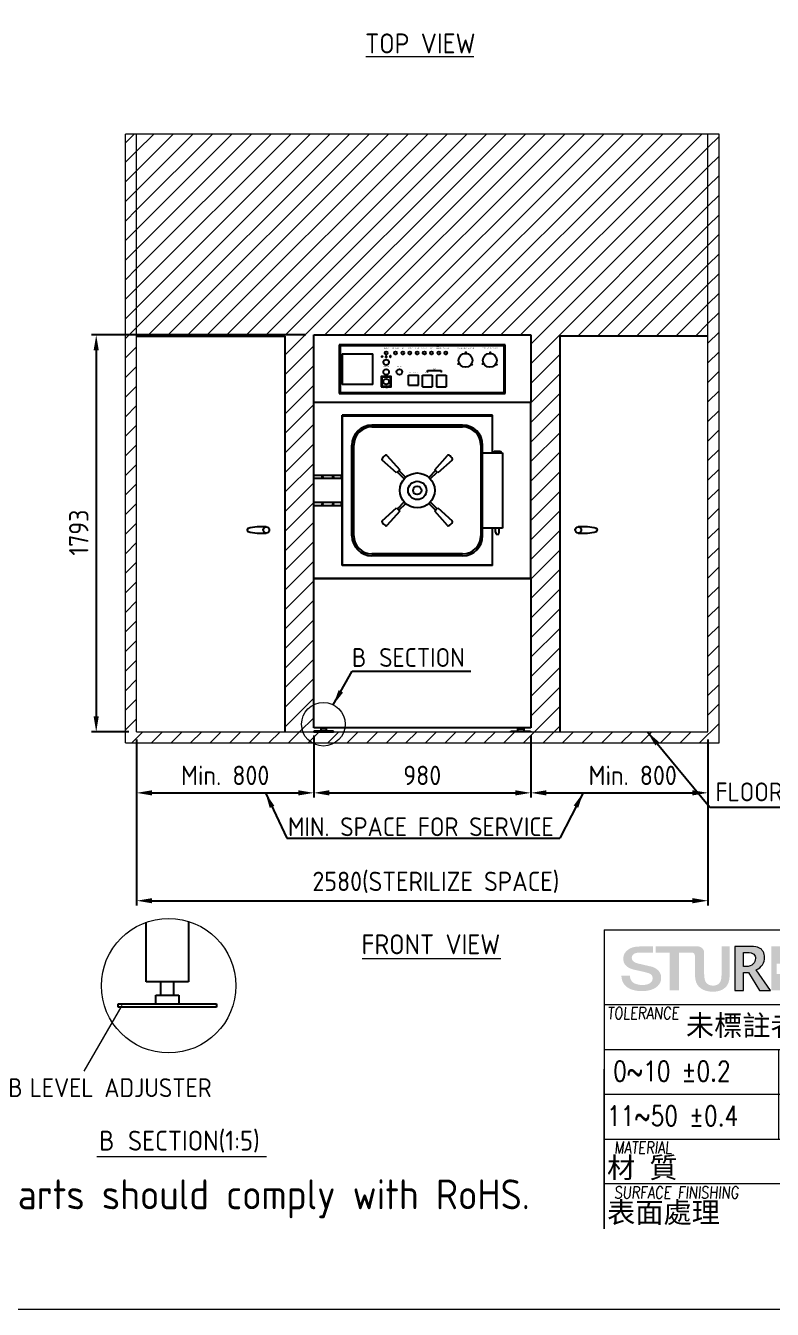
# Model space of a CAD drawing. Header units: millimetres. Extents: x -841000 to -196106, y -22906 to -2215.
# Drawn here: x -204886 to -201515, y -22906 to -17108 of the extents above; entities that cross this region are included whole.
import ezdxf
from ezdxf.enums import TextEntityAlignment as Align

# ---------------------------------------------------------------- set-up
doc = ezdxf.new("R2010")
doc.units = ezdxf.units.MM
doc.header["$MEASUREMENT"] = 0
doc.linetypes.add('HIDDEN', pattern=[9.525, 6.35, -3.175])
doc.layers.get('0').update_dxf_attribs({"lineweight": 25})
for name, color, linetype, lineweight in [('D', 3, 'Continuous', 13), ('DIM', 3, 'Continuous', 9), ('F', 7, 'Continuous', 15), ('H', 2, 'HIDDEN', 15), ('S', 4, 'Continuous', 15)]:
    doc.layers.add(name, color=color, linetype=linetype, lineweight=lineweight)
doc.styles.add('2', font='ARIAL.TTF')
doc.styles.get("Standard").update_dxf_attribs({"font": 'KAIU.TTF'})
doc.styles.add('STU25', font='isocp2.shx')
doc.styles.add('Text', font='romans.shx', dxfattribs={"width": 0.8, "oblique": 10})
doc.dimstyles.new('STU25', dxfattribs={"dimscale": 35, "dimtxt": 2.5, "dimasz": 2, "dimexe": 0.6, "dimexo": 1, "dimgap": 1, "dimtad": 1, "dimdsep": 46, "dimtxsty": 'STU25', "dimcen": 2, "dimazin": 2, "dimtfac": 1, "dimtmove": 0, "dimatfit": 3, "dimfxl": 0, "dimtolj": 1, "dimtzin": 0, "dimarcsym": 0})
doc.dimstyles.new('STU25$7', dxfattribs={"dimscale": 35, "dimtxt": 2.5, "dimasz": 2, "dimexe": 1.25, "dimexo": 0.625, "dimgap": 1, "dimtad": 0, "dimdec": 4, "dimdsep": 46, "dimtxsty": 'STU25', "dimcen": 2.5, "dimazin": 2, "dimtfac": 1, "dimtdec": 4, "dimtmove": 0, "dimatfit": 3, "dimfxl": 0, "dimtolj": 1, "dimtzin": 0, "dimarcsym": 0})
pattern_1 = [(45, (14395.04, 22.043), (-44.194174, 44.194174), [])]

# ---------------------------------------------------------------- blocks, each defined once
blk = doc.blocks.new('*D2')
at = {"layer": 'D', "color": 0, "lineweight": -2}
for p, q in [((-204385.7, -20332.8), (-204385.7, -20594.2)), ((-203585.7, -20314.8), (-203585.7, -20594.2)), ((-204315.7, -20573.2), (-203655.7, -20573.2))]:
    blk.add_line(p, q, dxfattribs=at)
at = {"layer": 'D', "color": 0}
for points in [[(-204315.7, -20561.5), (-204315.7, -20584.9), (-204385.7, -20573.2)], [(-203655.7, -20584.9), (-203655.7, -20561.5), (-203585.7, -20573.2)]]:
    blk.add_solid(points, dxfattribs=at)
at = {"layer": 'Defpoints', "color": 0}
for p in [(-203585.7, -20279.8), (-204385.7, -20297.8), (-203585.7, -20573.2)]:
    blk.add_point(p, dxfattribs=at)
at = {"layer": 'D', "color": 0, "insert": (-203985.7, -20494.4), "char_height": 87.5, "attachment_point": 5, "style": 'STU25'}
blk.add_mtext('\\A1;Min. 800', dxfattribs=at)
blk = doc.blocks.new('*D3')
at = {"layer": 'D', "color": 0, "lineweight": -2}
for p, q in [((-202605.7, -20314.8), (-202605.7, -20594.2)), ((-201805.7, -20332.8), (-201805.7, -20594.2)), ((-202535.7, -20573.2), (-201875.7, -20573.2))]:
    blk.add_line(p, q, dxfattribs=at)
at = {"layer": 'D', "color": 0}
for points in [[(-202535.7, -20561.5), (-202535.7, -20584.9), (-202605.7, -20573.2)], [(-201875.7, -20584.9), (-201875.7, -20561.5), (-201805.7, -20573.2)]]:
    blk.add_solid(points, dxfattribs=at)
at = {"layer": 'Defpoints', "color": 0}
for p in [(-202605.7, -20279.8), (-201805.7, -20297.8), (-201805.7, -20573.2)]:
    blk.add_point(p, dxfattribs=at)
at = {"layer": 'D', "color": 0, "insert": (-202145.7, -20494.4), "char_height": 87.5, "attachment_point": 5, "style": 'STU25'}
blk.add_mtext('\\A1;Min. 800', dxfattribs=at)
blk = doc.blocks.new('*D4')
at = {"layer": 'D', "color": 0, "lineweight": -2}
for p, q in [((-203620.7, -18504.8), (-204588.8, -18504.8)), ((-204567.8, -18574.8), (-204567.8, -20227.8)), ((-204420.7, -20297.8), (-204588.8, -20297.8))]:
    blk.add_line(p, q, dxfattribs=at)
at = {"layer": 'D', "color": 0}
for points in [[(-204556.2, -18574.8), (-204579.5, -18574.8), (-204567.8, -18504.8)], [(-204579.5, -20227.8), (-204556.2, -20227.8), (-204567.8, -20297.8)]]:
    blk.add_solid(points, dxfattribs=at)
at = {"layer": 'Defpoints', "color": 0}
for p in [(-203585.7, -18504.8), (-204567.8, -20297.8), (-204385.7, -20297.8)]:
    blk.add_point(p, dxfattribs=at)
at = {"layer": 'D', "color": 0, "insert": (-204646.6, -19397.8), "char_height": 87.5, "attachment_point": 5, "rotation": 90, "style": 'STU25'}
blk.add_mtext('\\A1;1793', dxfattribs=at)
blk = doc.blocks.new('*D17')
at = {"layer": 'D', "color": 0, "lineweight": -2}
for p, q in [((-203585.7, -20314.8), (-203585.7, -20594.2)), ((-202605.7, -20314.8), (-202605.7, -20594.2)), ((-203515.7, -20573.2), (-202675.7, -20573.2))]:
    blk.add_line(p, q, dxfattribs=at)
at = {"layer": 'D', "color": 0}
for points in [[(-203515.7, -20561.5), (-203515.7, -20584.9), (-203585.7, -20573.2)], [(-202675.7, -20584.9), (-202675.7, -20561.5), (-202605.7, -20573.2)]]:
    blk.add_solid(points, dxfattribs=at)
at = {"layer": 'Defpoints', "color": 0}
for p in [(-203585.7, -20279.8), (-202605.7, -20279.8), (-202605.7, -20573.2)]:
    blk.add_point(p, dxfattribs=at)
at = {"layer": 'D', "color": 0, "insert": (-203095.7, -20494.4), "char_height": 87.5, "attachment_point": 5, "style": 'STU25'}
blk.add_mtext('\\A1;980', dxfattribs=at)
blk = doc.blocks.new('*D19')
at = {"layer": 'D', "color": 0, "lineweight": -2}
for p, q in [((-204385.7, -20332.8), (-204385.7, -21081.4)), ((-201805.7, -20332.8), (-201805.7, -21081.4)), ((-204315.7, -21060.4), (-201875.7, -21060.4))]:
    blk.add_line(p, q, dxfattribs=at)
at = {"layer": 'D', "color": 0}
for points in [[(-204315.7, -21048.7), (-204315.7, -21072.1), (-204385.7, -21060.4)], [(-201875.7, -21072.1), (-201875.7, -21048.7), (-201805.7, -21060.4)]]:
    blk.add_solid(points, dxfattribs=at)
at = {"layer": 'Defpoints', "color": 0}
for p in [(-204385.7, -20297.8), (-201805.7, -20297.8), (-201805.7, -21060.4)]:
    blk.add_point(p, dxfattribs=at)
at = {"layer": 'D', "color": 0, "insert": (-203034.3, -20977.3), "char_height": 87.5, "attachment_point": 5, "style": 'STU25'}
blk.add_mtext('\\A1;{\\Fisocp2.shx;2580(STERILIZE SPACE)', dxfattribs=at)
blk = doc.blocks.new('新駿LOGO')
at = {"layer": 'F'}
h = blk.add_hatch(color=256, dxfattribs=at)
edge = h.paths.add_edge_path()
edge.add_spline(control_points=[(-529.05, -442.14), (-529.05, -442.31), (-529.02, -442.45), (-528.95, -442.56), (-528.89, -442.68), (-528.8, -442.78), (-528.69, -442.85), (-528.57, -442.93), (-528.44, -442.98), (-528.29, -443.01), (-528.15, -443.05), (-527.99, -443.07), (-527.81, -443.07), (-527.62, -443.07), (-527.47, -443.05), (-527.33, -443.01), (-527.2, -442.97), (-527.09, -442.92), (-527.01, -442.86), (-526.93, -442.8), (-526.87, -442.73), (-526.83, -442.65), (-526.8, -442.57), (-526.78, -442.49), (-526.78, -442.41), (-526.78, -442.25), (-526.82, -442.13), (-526.91, -442.05), (-526.99, -441.97), (-527.08, -441.91), (-527.18, -441.88), (-527.36, -441.83), (-527.56, -441.77), (-527.79, -441.72), (-528.02, -441.67), (-528.3, -441.61), (-528.64, -441.53), (-528.85, -441.48), (-529.02, -441.41), (-529.16, -441.34), (-529.3, -441.26), (-529.41, -441.17), (-529.5, -441.07), (-529.58, -440.98), (-529.64, -440.87), (-529.67, -440.77), (-529.7, -440.66), (-529.72, -440.55), (-529.72, -440.43), (-529.72, -440.22), (-529.67, -440.03), (-529.57, -439.87), (-529.46, -439.71), (-529.33, -439.58), (-529.16, -439.47), (-528.99, -439.37), (-528.85, -439.31), (-528.64, -439.26), (-528.43, -439.21), (-528.13, -439.2), (-527.91, -439.2), (-527.66, -439.2), (-526.73, -439.2), (-526.73, -439.2), (-526.73, -439.2), (-526.73, -439.81), (-526.73, -439.81), (-526.73, -439.81), (-528.14, -439.8), (-528.28, -439.83), (-528.39, -439.85), (-528.48, -439.86), (-528.56, -439.9), (-528.65, -439.94), (-528.72, -440), (-528.78, -440.07), (-528.84, -440.14), (-528.87, -440.23), (-528.87, -440.34), (-528.87, -440.5), (-528.81, -440.62), (-528.7, -440.7), (-528.6, -440.79), (-528.46, -440.85), (-528.28, -440.9), (-528.27, -440.9), (-528.19, -440.92), (-528.07, -440.95), (-527.94, -440.98), (-527.8, -441.01), (-527.65, -441.05), (-527.49, -441.09), (-527.34, -441.12), (-527.19, -441.16), (-527.04, -441.19), (-526.94, -441.21), (-526.87, -441.23), (-526.71, -441.27), (-526.58, -441.34), (-526.46, -441.41), (-526.34, -441.49), (-526.24, -441.58), (-526.16, -441.67), (-526.08, -441.77), (-526.02, -441.88), (-525.98, -441.99), (-525.94, -442.1), (-525.92, -442.22), (-525.92, -442.33), (-525.92, -442.57), (-525.98, -442.78), (-526.09, -442.95), (-526.2, -443.12), (-526.35, -443.26), (-526.53, -443.37), (-526.71, -443.48), (-526.92, -443.55), (-527.15, -443.61), (-527.39, -443.66), (-527.62, -443.68), (-527.87, -443.68), (-528.14, -443.68), (-528.41, -443.65), (-528.65, -443.59), (-528.9, -443.53), (-529.11, -443.44), (-529.3, -443.31), (-529.48, -443.19), (-529.63, -443.03), (-529.74, -442.83), (-529.84, -442.64), (-529.9, -442.41), (-529.91, -442.14), (-529.91, -442.14), (-529.05, -442.14), (-529.05, -442.14)], knot_values=[0, 0, 0, 0, 1, 1, 1, 2, 2, 2, 3, 3, 3, 4, 4, 4, 5, 5, 5, 6, 6, 6, 7, 7, 7, 8, 8, 8, 9, 9, 9, 10, 10, 10, 11, 11, 11, 12, 12, 12, 13, 13, 13, 14, 14, 14, 15, 15, 15, 16, 16, 16, 17, 17, 17, 18, 18, 18, 19, 19, 19, 20, 20, 20, 21, 21, 21, 22, 22, 22, 23, 23, 23, 24, 24, 24, 25, 25, 25, 26, 26, 26, 27, 27, 27, 28, 28, 28, 29, 29, 29, 30, 30, 30, 31, 31, 31, 32, 32, 32, 33, 33, 33, 34, 34, 34, 35, 35, 35, 36, 36, 36, 37, 37, 37, 38, 38, 38, 39, 39, 39, 40, 40, 40, 41, 41, 41, 42, 42, 42, 43, 43, 43, 44, 44, 44, 45, 45, 45, 45], degree=3, periodic=0)
edge = h.paths.add_edge_path()
edge.add_spline(control_points=[(-522.53, -440.14), (-522.54, -440.04), (-522.57, -439.94), (-522.63, -439.9), (-522.77, -439.79), (-522.9, -439.81), (-522.9, -439.81), (-522.9, -439.81), (-523.02, -439.81), (-523.02, -439.81), (-523.02, -439.81), (-524.14, -439.81), (-524.14, -439.81), (-524.14, -439.81), (-524.14, -443.62), (-524.14, -443.62), (-524.14, -443.62), (-525.06, -443.62), (-525.06, -443.62), (-525.06, -443.62), (-525.06, -439.81), (-525.06, -439.81), (-525.06, -439.81), (-526.47, -439.81), (-526.47, -439.81), (-526.47, -439.81), (-526.47, -439.2), (-526.47, -439.2), (-526.47, -439.2), (-522.39, -439.2), (-522.39, -439.2)], knot_values=[5.578051, 5.578051, 5.578051, 5.578051, 6, 6, 6, 7, 7, 7, 8, 8, 8, 9, 9, 9, 10, 10, 10, 11, 11, 11, 12, 12, 12, 13, 13, 13, 14, 14, 14, 15, 15, 15, 15], degree=3, periodic=0)
edge.add_spline(control_points=[(-522.4, -439.2), (-522.31, -439.2), (-522.22, -439.2), (-522.22, -439.2), (-522.22, -439.2), (-521.96, -439.19), (-521.76, -439.41), (-521.58, -439.61), (-521.61, -439.85), (-521.61, -439.85), (-521.61, -439.85), (-521.61, -441.92), (-521.61, -441.92), (-521.61, -442.41), (-521.52, -442.73), (-521.36, -442.89), (-521.19, -443.05), (-520.97, -443.13), (-520.71, -443.13), (-520.45, -443.13), (-520.24, -443.05), (-520.09, -442.89), (-519.93, -442.74), (-519.86, -442.43), (-519.86, -441.98), (-519.86, -441.98), (-519.86, -439.2), (-519.86, -439.2), (-519.86, -439.2), (-519.05, -439.2), (-519.05, -439.2), (-519.05, -439.2), (-519.05, -441.92), (-519.05, -441.92), (-519.05, -442.43), (-519.12, -442.8), (-519.25, -443.02), (-519.38, -443.24), (-519.56, -443.42), (-519.8, -443.54), (-520.05, -443.67), (-520.35, -443.74), (-520.73, -443.74), (-521.09, -443.74), (-521.41, -443.68), (-521.67, -443.56), (-521.93, -443.44), (-522.14, -443.26), (-522.3, -443.03), (-522.45, -442.8), (-522.53, -442.42), (-522.53, -441.91), (-522.53, -441.91), (-522.53, -440.92), (-522.53, -440.14)], knot_values=[0.44538, 0.44538, 0.44538, 0.44538, 1, 1, 1, 2, 2, 2, 3, 3, 3, 4, 4, 4, 5, 5, 5, 6, 6, 6, 7, 7, 7, 8, 8, 8, 9, 9, 9, 10, 10, 10, 11, 11, 11, 12, 12, 12, 13, 13, 13, 14, 14, 14, 15, 15, 15, 16, 16, 16, 17, 17, 17, 17.603917, 17.603917, 17.603917, 17.603917], degree=3, periodic=0)
h = blk.add_hatch(color=256, dxfattribs=at)
edge = h.paths.add_edge_path()
edge.add_spline(control_points=[(-526.47, -439.2), (-526.47, -439.2), (-526.47, -439.81), (-526.47, -439.81)], knot_values=[-14, -14, -14, -14, -13, -13, -13, -13], degree=3, periodic=0)
edge.add_spline(control_points=[(-526.47, -439.81), (-526.47, -439.81), (-525.06, -439.81), (-525.06, -439.81)], knot_values=[-13, -13, -13, -13, -12, -12, -12, -12], degree=3, periodic=0)
edge.add_spline(control_points=[(-525.06, -439.81), (-525.06, -439.81), (-525.06, -443.62), (-525.06, -443.62)], knot_values=[-12, -12, -12, -12, -11, -11, -11, -11], degree=3, periodic=0)
edge.add_spline(control_points=[(-525.06, -443.62), (-525.06, -443.62), (-524.14, -443.62), (-524.14, -443.62)], knot_values=[-11, -11, -11, -11, -10, -10, -10, -10], degree=3, periodic=0)
edge.add_spline(control_points=[(-524.14, -443.62), (-524.14, -443.62), (-524.14, -439.81), (-524.14, -439.81)], knot_values=[-10, -10, -10, -10, -9, -9, -9, -9], degree=3, periodic=0)
edge.add_spline(control_points=[(-524.14, -439.81), (-524.14, -439.81), (-523.02, -439.81), (-523.02, -439.81)], knot_values=[-9, -9, -9, -9, -8, -8, -8, -8], degree=3, periodic=0)
edge.add_spline(control_points=[(-523.02, -439.81), (-523.02, -439.81), (-522.9, -439.81), (-522.9, -439.81)], knot_values=[-8, -8, -8, -8, -7, -7, -7, -7], degree=3, periodic=0)
edge.add_spline(control_points=[(-522.9, -439.81), (-522.9, -439.81), (-522.77, -439.79), (-522.63, -439.9)], knot_values=[-7, -7, -7, -7, -6, -6, -6, -6], degree=3, periodic=0)
edge.add_spline(control_points=[(-522.63, -439.9), (-522.57, -439.94), (-522.54, -440.04), (-522.53, -440.14)], knot_values=[-6, -6, -6, -6, -5.578051, -5.578051, -5.578051, -5.578051], degree=3, periodic=0)
edge.add_spline(control_points=[(-522.53, -440.14), (-522.53, -440.92), (-522.53, -441.91), (-522.53, -441.91)], knot_values=[-17.603917, -17.603917, -17.603917, -17.603917, -17, -17, -17, -17], degree=3, periodic=0)
edge.add_spline(control_points=[(-522.53, -441.91), (-522.53, -442.42), (-522.45, -442.8), (-522.3, -443.03)], knot_values=[-17, -17, -17, -17, -16, -16, -16, -16], degree=3, periodic=0)
edge.add_spline(control_points=[(-522.3, -443.03), (-522.14, -443.26), (-521.93, -443.44), (-521.67, -443.56)], knot_values=[-16, -16, -16, -16, -15, -15, -15, -15], degree=3, periodic=0)
edge.add_spline(control_points=[(-521.67, -443.56), (-521.41, -443.68), (-521.09, -443.74), (-520.73, -443.74)], knot_values=[-15, -15, -15, -15, -14, -14, -14, -14], degree=3, periodic=0)
edge.add_spline(control_points=[(-520.73, -443.74), (-520.35, -443.74), (-520.05, -443.67), (-519.8, -443.54)], knot_values=[-14, -14, -14, -14, -13, -13, -13, -13], degree=3, periodic=0)
edge.add_spline(control_points=[(-519.8, -443.54), (-519.56, -443.42), (-519.38, -443.24), (-519.25, -443.02)], knot_values=[-13, -13, -13, -13, -12, -12, -12, -12], degree=3, periodic=0)
edge.add_spline(control_points=[(-519.25, -443.02), (-519.12, -442.8), (-519.05, -442.43), (-519.05, -441.92)], knot_values=[-12, -12, -12, -12, -11, -11, -11, -11], degree=3, periodic=0)
edge.add_spline(control_points=[(-519.05, -441.92), (-519.05, -441.92), (-519.05, -439.2), (-519.05, -439.2)], knot_values=[-11, -11, -11, -11, -10, -10, -10, -10], degree=3, periodic=0)
edge.add_spline(control_points=[(-519.05, -439.2), (-519.05, -439.2), (-519.86, -439.2), (-519.86, -439.2)], knot_values=[-10, -10, -10, -10, -9, -9, -9, -9], degree=3, periodic=0)
edge.add_spline(control_points=[(-519.86, -439.2), (-519.86, -439.2), (-519.86, -441.98), (-519.86, -441.98)], knot_values=[-9, -9, -9, -9, -8, -8, -8, -8], degree=3, periodic=0)
edge.add_spline(control_points=[(-519.86, -441.98), (-519.86, -442.43), (-519.93, -442.74), (-520.09, -442.89)], knot_values=[-8, -8, -8, -8, -7, -7, -7, -7], degree=3, periodic=0)
edge.add_spline(control_points=[(-520.09, -442.89), (-520.24, -443.05), (-520.45, -443.13), (-520.71, -443.13)], knot_values=[-7, -7, -7, -7, -6, -6, -6, -6], degree=3, periodic=0)
edge.add_spline(control_points=[(-520.71, -443.13), (-520.97, -443.13), (-521.19, -443.05), (-521.36, -442.89)], knot_values=[-6, -6, -6, -6, -5, -5, -5, -5], degree=3, periodic=0)
edge.add_spline(control_points=[(-521.36, -442.89), (-521.52, -442.73), (-521.61, -442.41), (-521.61, -441.92)], knot_values=[-5, -5, -5, -5, -4, -4, -4, -4], degree=3, periodic=0)
edge.add_spline(control_points=[(-521.61, -441.92), (-521.61, -441.92), (-521.61, -439.85), (-521.61, -439.85)], knot_values=[-4, -4, -4, -4, -3, -3, -3, -3], degree=3, periodic=0)
edge.add_spline(control_points=[(-521.61, -439.85), (-521.61, -439.85), (-521.61, -439.85), (-521.61, -439.85)], knot_values=[-3, -3, -3, -3, -2.999949, -2.999949, -2.999949, -2.999949], degree=3, periodic=0)
edge.add_spline(control_points=[(-521.61, -439.85), (-521.61, -439.85), (-521.58, -439.61), (-521.76, -439.41)], knot_values=[-2.999949, -2.999949, -2.999949, -2.999949, -2, -2, -2, -2], degree=3, periodic=0)
edge.add_spline(control_points=[(-521.76, -439.41), (-521.96, -439.19), (-522.22, -439.2), (-522.22, -439.2)], knot_values=[-2, -2, -2, -2, -1, -1, -1, -1], degree=3, periodic=0)
edge.add_spline(control_points=[(-522.22, -439.2), (-522.22, -439.2), (-526.47, -439.2), (-526.47, -439.2)], knot_values=[-15, -15, -15, -15, -14, -14, -14, -14], degree=3, periodic=0)
h = blk.add_hatch(color=256, dxfattribs=at)
edge = h.paths.add_edge_path()
edge.add_spline(control_points=[(-518.54, -443.62), (-518.54, -443.62), (-518.54, -439.2), (-518.54, -439.2), (-518.54, -439.2), (-516.88, -439.2), (-516.88, -439.2), (-516.55, -439.2), (-516.29, -439.25), (-516.11, -439.33), (-515.93, -439.41), (-515.79, -439.54), (-515.69, -439.72), (-515.59, -439.89), (-515.54, -440.08), (-515.54, -440.3), (-515.54, -440.56), (-515.61, -440.8), (-515.76, -441.03), (-515.91, -441.26), (-516.12, -441.44), (-516.39, -441.56), (-516.39, -441.56), (-514.95, -443.62), (-514.95, -443.62), (-514.95, -443.62), (-516.07, -443.62), (-516.07, -443.62), (-516.07, -443.62), (-517.17, -441.81), (-517.17, -441.81), (-517.17, -441.81), (-517.67, -441.81), (-517.67, -441.81), (-517.67, -441.81), (-517.67, -443.62), (-517.67, -443.62), (-517.67, -443.62), (-518.54, -443.62), (-518.54, -443.62)], knot_values=[0, 0, 0, 0, 1, 1, 1, 2, 2, 2, 3, 3, 3, 4, 4, 4, 5, 5, 5, 6, 6, 6, 7, 7, 7, 8, 8, 8, 9, 9, 9, 10, 10, 10, 11, 11, 11, 12, 12, 12, 13, 13, 13, 13], degree=3, periodic=1)
edge = h.paths.add_edge_path(flags=16)
edge.add_spline(control_points=[(-517.67, -441.21), (-517.67, -441.21), (-517.46, -441.21), (-517.46, -441.21), (-517.08, -441.21), (-516.82, -441.13), (-516.68, -440.96), (-516.53, -440.8), (-516.46, -440.61), (-516.46, -440.4), (-516.46, -440.22), (-516.52, -440.08), (-516.63, -439.97), (-516.75, -439.86), (-516.99, -439.81), (-517.35, -439.81), (-517.35, -439.81), (-517.67, -439.81), (-517.67, -439.81), (-517.67, -439.81), (-517.67, -441.21), (-517.67, -441.21)], knot_values=[0, 0, 0, 0, 1, 1, 1, 2, 2, 2, 3, 3, 3, 4, 4, 4, 5, 5, 5, 6, 6, 6, 7, 7, 7, 7], degree=3, periodic=1)
h = blk.add_hatch(color=256, dxfattribs=at)
edge = h.paths.add_edge_path()
edge.add_spline(control_points=[(-514.87, -443.62), (-514.87, -443.62), (-513.05, -443.62), (-513.05, -443.62)], knot_values=[-9, -9, -9, -9, -8, -8, -8, -8], degree=3, periodic=0)
edge.add_spline(control_points=[(-513.05, -443.62), (-512.51, -443.62), (-512.09, -443.52), (-511.79, -443.32)], knot_values=[-8, -8, -8, -8, -7, -7, -7, -7], degree=3, periodic=0)
edge.add_spline(control_points=[(-511.79, -443.32), (-511.48, -443.12), (-511.25, -442.85), (-511.09, -442.5)], knot_values=[-7, -7, -7, -7, -6, -6, -6, -6], degree=3, periodic=0)
edge.add_spline(control_points=[(-511.09, -442.5), (-510.93, -442.15), (-510.85, -441.76), (-510.85, -441.32)], knot_values=[-6, -6, -6, -6, -5, -5, -5, -5], degree=3, periodic=0)
edge.add_spline(control_points=[(-510.85, -441.32), (-510.85, -440.87), (-510.93, -440.49), (-511.1, -440.17)], knot_values=[-5, -5, -5, -5, -4, -4, -4, -4], degree=3, periodic=0)
edge.add_spline(control_points=[(-511.1, -440.17), (-511.27, -439.85), (-511.49, -439.61), (-511.78, -439.45)], knot_values=[-4, -4, -4, -4, -3, -3, -3, -3], degree=3, periodic=0)
edge.add_spline(control_points=[(-511.78, -439.45), (-512.06, -439.29), (-512.46, -439.2), (-512.97, -439.2)], knot_values=[-3, -3, -3, -3, -2, -2, -2, -2], degree=3, periodic=0)
edge.add_spline(control_points=[(-512.97, -439.2), (-512.97, -439.2), (-514.87, -439.2), (-514.87, -439.2)], knot_values=[-2, -2, -2, -2, -1, -1, -1, -1], degree=3, periodic=0)
edge.add_spline(control_points=[(-514.87, -439.2), (-514.87, -439.2), (-514.87, -443.62), (-514.87, -443.62)], knot_values=[-1, -1, -1, -1, 0, 0, 0, 0], degree=3, periodic=0)
h.paths.add_polyline_path([(-514.34, -441.95), (-514.34, -440.92), (-513.51, -440.92), (-513.51, -440.07), (-512.48, -440.07), (-512.48, -440.92), (-511.64, -440.92), (-511.64, -441.95), (-512.48, -441.95), (-512.48, -442.77), (-513.51, -442.77), (-513.51, -441.95)], flags=16)
h = blk.add_hatch(color=256, dxfattribs=at)
edge = h.paths.add_edge_path()
edge.add_spline(control_points=[(-509.51, -443.62), (-509.51, -443.62), (-509.51, -441.77), (-509.51, -441.77), (-509.51, -441.77), (-511, -439.2), (-511, -439.2), (-511, -439.2), (-510.64, -439.2), (-510.64, -439.2), (-510.64, -439.2), (-510.3, -439.19), (-510.04, -439.32), (-509.79, -439.45), (-509.71, -439.68), (-509.71, -439.68), (-509.71, -439.68), (-508.9, -441.07), (-508.9, -441.07), (-508.9, -441.07), (-507.78, -439.2), (-507.78, -439.2), (-507.78, -439.2), (-507.05, -439.2), (-507.05, -439.2), (-507.05, -439.2), (-508.59, -441.77), (-508.59, -441.77), (-508.59, -441.77), (-508.59, -443.62), (-508.59, -443.62), (-508.59, -443.62), (-509.51, -443.62), (-509.51, -443.62)], knot_values=[0, 0, 0, 0, 1, 1, 1, 2, 2, 2, 3, 3, 3, 4, 4, 4, 5, 5, 5, 6, 6, 6, 7, 7, 7, 8, 8, 8, 9, 9, 9, 10, 10, 10, 11, 11, 11, 11], degree=3, periodic=1)
at = {"layer": 'F', "lineweight": 0}
for points, knots in [([(-518.54, -443.62), (-518.54, -443.62), (-518.54, -439.2), (-518.54, -439.2), (-518.54, -439.2), (-516.88, -439.2), (-516.88, -439.2), (-516.55, -439.2), (-516.29, -439.25), (-516.11, -439.33), (-515.93, -439.41), (-515.79, -439.54), (-515.69, -439.72), (-515.59, -439.89), (-515.54, -440.08), (-515.54, -440.3), (-515.54, -440.56), (-515.61, -440.8), (-515.76, -441.03), (-515.91, -441.26), (-516.12, -441.44), (-516.39, -441.56), (-516.39, -441.56), (-514.95, -443.62), (-514.95, -443.62), (-514.95, -443.62), (-516.07, -443.62), (-516.07, -443.62), (-516.07, -443.62), (-517.17, -441.81), (-517.17, -441.81), (-517.17, -441.81), (-517.67, -441.81), (-517.67, -441.81), (-517.67, -441.81), (-517.67, -443.62), (-517.67, -443.62), (-517.67, -443.62), (-518.54, -443.62), (-518.54, -443.62)], [0, 0, 0, 0, 1, 1, 1, 2, 2, 2, 3, 3, 3, 4, 4, 4, 5, 5, 5, 6, 6, 6, 7, 7, 7, 8, 8, 8, 9, 9, 9, 10, 10, 10, 11, 11, 11, 12, 12, 12, 13, 13, 13, 13]), ([(-509.51, -443.62), (-509.51, -443.62), (-509.51, -441.77), (-509.51, -441.77), (-509.51, -441.77), (-511, -439.2), (-511, -439.2), (-511, -439.2), (-510.64, -439.2), (-510.64, -439.2), (-510.64, -439.2), (-510.3, -439.19), (-510.04, -439.32), (-509.79, -439.45), (-509.71, -439.68), (-509.71, -439.68), (-509.71, -439.68), (-508.9, -441.07), (-508.9, -441.07), (-508.9, -441.07), (-507.78, -439.2), (-507.78, -439.2), (-507.78, -439.2), (-507.05, -439.2), (-507.05, -439.2), (-507.05, -439.2), (-508.59, -441.77), (-508.59, -441.77), (-508.59, -441.77), (-508.59, -443.62), (-508.59, -443.62), (-508.59, -443.62), (-509.51, -443.62), (-509.51, -443.62)], [0, 0, 0, 0, 1, 1, 1, 2, 2, 2, 3, 3, 3, 4, 4, 4, 5, 5, 5, 6, 6, 6, 7, 7, 7, 8, 8, 8, 9, 9, 9, 10, 10, 10, 11, 11, 11, 11]), ([(-517.67, -441.21), (-517.67, -441.21), (-517.46, -441.21), (-517.46, -441.21), (-517.08, -441.21), (-516.82, -441.13), (-516.68, -440.96), (-516.53, -440.8), (-516.46, -440.61), (-516.46, -440.4), (-516.46, -440.22), (-516.52, -440.08), (-516.63, -439.97), (-516.75, -439.86), (-516.99, -439.81), (-517.35, -439.81), (-517.35, -439.81), (-517.67, -439.81), (-517.67, -439.81), (-517.67, -439.81), (-517.67, -441.21), (-517.67, -441.21)], [0, 0, 0, 0, 1, 1, 1, 2, 2, 2, 3, 3, 3, 4, 4, 4, 5, 5, 5, 6, 6, 6, 7, 7, 7, 7])]:
    blk.add_open_spline(points, degree=3, knots=knots, dxfattribs=at)
at = {"attachment_point": 1, "style": 'STU25'}
for s, insert, char_height in [('{\\f標楷體|b0|i0|c136|p65;新駿實業股份有限公司}', (-504.12, -439.33), 3.25), ('{\\f標楷體|b0|i0|c136|p65;STURDY\\H0.9667x; \\H1.034x;INDUSTRIAL CO.,LTD.}', (-455.51, -439.78), 3)]:
    blk.add_mtext(s, dxfattribs=dict(at, insert=insert, char_height=char_height))
blk = doc.blocks.new('H421')
at = {"layer": 'F', "color": 7}
for p, q in [((155.91, 38.09), (286.91, 38.09)), ((211.36, 38.09), (286.91, 38.09)), ((155.91, 30.59), (286.91, 30.59)), ((192.41, 30.59), (192.41, 17.09)), ((242.66, 30.59), (242.66, 17.09)), ((257.41, 30.59), (257.41, 17.09)), ((272.16, 30.59), (272.16, 17.09)), ((155.91, 26.09), (227.91, 26.09)), ((173.41, 26.09), (173.41, 17.09)), ((211.41, 26.09), (211.41, 17.09)), ((155.91, 8.09), (155.91, 24.09)), ((155.91, 21.59), (286.91, 21.59)), ((214.91, 21.59), (286.91, 21.59)), ((227.91, 21.59), (286.91, 21.59)), ((155.91, 17.09), (286.91, 17.09)), ((211.41, 17.09), (211.41, 12.59)), ((227.91, 17.09), (227.91, 8.09)), ((286.91, 12.59), (155.91, 12.59))]:
    blk.add_line(p, q, dxfattribs=at)
at = {"layer": 'F'}
for p, q in [((155.91, 38.09), (155.91, 17.09)), ((227.91, 30.59), (227.91, 17.09)), ((155.91, 24.09), (155.91, 16.09)), ((155.91, 17.09), (155.91, 8.09)), ((192.41, 17.09), (192.41, 8.09))]:
    blk.add_line(p, q, dxfattribs=at)
at = {"layer": 'F', "color": 0}
for p, q in [((220.66, 21.32), (220.66, 20.14)), ((223.77, 20.14), (227.5, 20.92)), ((227.5, 20.92), (227.5, 17.84)), ((218.72, 19.38), (219.89, 19.38)), ((220.27, 19.38), (221.04, 19.38)), ((220.66, 19.77), (220.66, 19)), ((221.42, 19.38), (222.57, 19.38)), ((223.49, 19.38), (224.81, 19.38)), ((223.77, 20.14), (223.77, 18.62)), ((225.34, 19.38), (225.81, 19.38)), ((226.31, 19.38), (228.03, 19.38)), ((220.66, 18.62), (220.66, 17.45)), ((223.77, 18.62), (227.5, 17.84))]:
    blk.add_line(p, q, dxfattribs=at)
for radius in [1.54, 0.762]:
    blk.add_circle((220.66, 19.38), radius, dxfattribs=at)
blk.add_blockref('新駿LOGO', (687.56, 475.62))
at = {"layer": 'F', "color": 1, "lineweight": 15, "style": 'Text', "oblique": 5, "width": 0.8}
for s, height, p in [('TOLERANCE', 1.2, (156.23, 29.13)), ('DESIGNED', 1.2, (228.57, 29.01)), ('DRAWN', 1.245, (243.23, 29.03)), ('VERIFIED', 1.2, (257.72, 29.09)), ('APPROVED', 1.2, (272.5, 29.06)), ('VIEWPOINT', 1.2, (211.83, 20.13)), ('MATERIAL', 1.2, (156.92, 15.63)), ('SCALE', 1.2, (193.44, 15.63)), ('UNIT', 1.2, (212.42, 15.63)), ('NAME', 1.2, (229.41, 15.63)), ('SURFACE FINISHING', 1.2, (156.92, 11.13)), ('MODEL NO.', 1.2, (193.44, 11.13)), ('DWG.NO.', 1.2, (229.41, 11.13))]:
    blk.add_text(s, height=height, dxfattribs=at).set_placement(p)
at = {"layer": 'F', "lineweight": -3}
for s, height, p in [('未標註者一般公差表', 2.076, (164.12, 27.45)), ('未標示之圓角為R1導角為C1', 2.0757, (192.54, 27.58)), ('設計:', 2.076, (228.54, 26.61)), ('繪圖:', 2.076, (243.32, 26.66)), ('校核:', 2.076, (257.59, 26.57)), ('核准:', 2.076, (272.41, 26.52)), ('視角', 2.076, (211.71, 17.69)), ('材 質', 2.076, (156.21, 13.19)), ('比例', 2.076, (192.73, 13.19)), ('單位', 2.076, (211.71, 13.19)), ('圖 名', 2.076, (228.7, 13.19)), ('表面處理', 2.076, (156.21, 8.69)), ('代表機種', 2.076, (192.73, 8.69)), ('圖 號', 2.076, (228.7, 8.69))]:
    blk.add_text(s, height=height, dxfattribs=at).set_placement(p)
at = {"layer": 'F', "lineweight": 20, "style": 'Text', "width": 0.8}
for s, p in [('0~10 ±0.2', (156.82, 22.91)), ('51~100±0.6', (174.32, 22.91)), ('201~500±1', (192.72, 22.91)), ('ANGLE  ±1%%D', (212.68, 22.91)), ('11~50 ±0.4', (156.2, 18.41)), ('101~200±0.8', (173.63, 18.41)), ('501~X  ±2', (192.72, 18.41))]:
    blk.add_text(s, height=2, dxfattribs=at).set_placement(p)

msp = doc.modelspace()

# ---------------------------------------------------------------- hatches: boundary and pattern name
h = msp.add_hatch(color=256)
h.paths.add_polyline_path([(-203281.749, -18739.308), (-203281.749, -18693.308), (-203235.749, -18693.308), (-203235.749, -18739.308)])
h.paths.add_polyline_path([(-203278.749, -18736.308), (-203278.749, -18696.308), (-203238.749, -18696.308), (-203238.749, -18736.308)], flags=16)
at = {"layer": 'D'}
h = msp.add_hatch(color=256, dxfattribs=at)
h.paths.add_polyline_path([(-203465.749, -18554.808), (-203465.749, -18764.808), (-202725.749, -18764.808), (-202725.749, -18554.808)], flags=16)
h.paths.add_polyline_path([(-203470.749, -18549.808), (-203470.749, -18769.808), (-202720.749, -18769.808), (-202720.749, -18549.808)])
at = {"layer": 'DIM'}
h = msp.add_hatch(dxfattribs=at)
h.set_pattern_fill('ANSI31', color=256, scale=500, style=0)
h.set_pattern_definition(pattern_1)
h.paths.add_polyline_path([(-204385.749, -17597.808), (-201805.749, -17597.808), (-201805.749, -18510.873), (-202474.964, -18510.873), (-202474.964, -20297.808), (-202606.249, -20297.808), (-202606.249, -20294.808), (-202634.189, -20294.808), (-202637.47, -20291.527), (-202637.47, -20284.808), (-202642.849, -20284.808), (-202642.849, -20279.808), (-202605.749, -20279.808), (-202605.749, -19604.808), (-202605.749, -18809.808), (-202605.749, -18504.808), (-203585.749, -18504.808), (-203585.749, -18809.808), (-203585.749, -19604.808), (-203585.749, -20279.808), (-203548.649, -20279.808), (-203548.649, -20284.808), (-203554.028, -20284.808), (-203554.028, -20291.527), (-203557.308, -20294.808), (-203585.249, -20294.808), (-203585.249, -20297.808), (-203716.533, -20297.808), (-203716.533, -18510.873), (-204385.749, -18510.873)])
at = {"layer": 'H', "ltscale": 5}
h = msp.add_hatch(dxfattribs=at)
h.set_pattern_fill('ANSI31', color=256, scale=500, style=0)
h.set_pattern_definition(pattern_1)
h.paths.add_polyline_path([(-201755.749, -20347.808), (-201755.749, -17597.808), (-201805.749, -17597.808), (-201805.749, -20297.808), (-204385.749, -20297.808), (-204385.749, -17597.808), (-204435.749, -17597.808), (-204435.749, -20347.808)])

# ---------------------------------------------------------------- linework, layer by layer
for p, q in [((-204385.749, -18510.873), (-203716.533, -18510.873)), ((-203716.533, -18510.873), (-203716.533, -20297.808)), ((-203585.749, -18504.808), (-202605.749, -18504.808)), ((-203585.749, -18809.808), (-203585.749, -18504.808)), ((-202720.749, -18549.808), (-203470.749, -18549.808)), ((-203470.749, -18549.808), (-203470.749, -18769.808)), ((-202720.749, -18769.808), (-202720.749, -18549.808)), ((-202605.749, -18504.808), (-202605.749, -18809.808)), ((-202474.964, -18510.873), (-202474.964, -20297.808)), ((-201805.749, -18510.873), (-202474.964, -18510.873)), ((-202725.749, -18554.808), (-203465.749, -18554.808)), ((-203465.749, -18554.808), (-203465.749, -18764.808)), ((-203457.249, -18590.808), (-203319.249, -18590.808)), ((-203457.249, -18590.808), (-203457.249, -18728.808)), ((-203319.249, -18728.808), (-203319.249, -18590.808)), ((-203278.737, -18602.808), (-203280.337, -18602.126)), ((-203280.337, -18602.126), (-203279.671, -18602.126)), ((-203280.337, -18602.126), (-203280.337, -18605.126)), ((-203278.737, -18604.308), (-203280.337, -18603.626)), ((-203278.737, -18605.808), (-203280.337, -18605.126)), ((-203279.537, -18602.467), (-203279.537, -18605.467)), ((-203278.737, -18602.808), (-203278.737, -18605.808)), ((-203277.733, -18602.808), (-203278.737, -18602.808)), ((-203274.737, -18604.308), (-203278.737, -18604.308)), ((-203274.737, -18605.808), (-203278.737, -18605.808)), ((-203277.688, -18602.731), (-203278.396, -18603.963)), ((-203278.396, -18603.963), (-203278.127, -18604.173)), ((-203278.127, -18604.173), (-203277.541, -18602.771)), ((-203277.517, -18602.808), (-203277.556, -18602.808)), ((-203277.537, -18602.771), (-203276.737, -18604.308)), ((-203276.341, -18604.142), (-203277.38, -18602.728)), ((-203274.737, -18602.808), (-203277.321, -18602.808)), ((-203276.737, -18603.603), (-203276.737, -18602.808)), ((-203276.737, -18604.308), (-203276.341, -18604.142)), ((-203276.737, -18605.808), (-203276.737, -18604.308)), ((-203274.737, -18602.808), (-203275.72, -18602.389)), ((-203274.737, -18605.808), (-203274.737, -18602.808)), ((-203242.237, -18602.82), (-203242.237, -18603.32)), ((-203242.231, -18602.66), (-203241.201, -18601.63)), ((-203239.979, -18605.808), (-203242.225, -18603.562)), ((-203238.754, -18605.619), (-203242.161, -18602.212)), ((-203242.138, -18604.014), (-203239.755, -18601.63)), ((-203241.935, -18601.63), (-203237.538, -18601.63)), ((-203241.592, -18604.996), (-203238.226, -18601.63)), ((-203237.881, -18604.996), (-203241.247, -18601.63)), ((-203240.987, -18600.383), (-203240.987, -18599.456)), ((-203240.719, -18605.619), (-203237.312, -18602.212)), ((-203237.335, -18604.014), (-203239.718, -18601.63)), ((-203239.494, -18605.808), (-203237.248, -18603.562)), ((-203238.487, -18600.383), (-203238.487, -18599.456)), ((-203237.242, -18602.66), (-203238.272, -18601.63)), ((-203237.239, -18603.22), (-203237.237, -18602.82)), ((-202725.749, -18764.808), (-202725.749, -18554.808)), ((-203072.249, -18666.128), (-203009.749, -18666.128)), ((-203072.249, -18671.128), (-203072.249, -18666.128)), ((-203040.999, -18666.128), (-203040.999, -18661.128)), ((-203009.749, -18666.128), (-203009.749, -18671.128)), ((-203158.249, -18731.308), (-203158.249, -18686.308)), ((-203158.249, -18686.308), (-203113.249, -18686.308)), ((-203113.249, -18731.308), (-203113.249, -18686.308)), ((-203094.099, -18738.808), (-203094.099, -18686.308)), ((-203094.099, -18686.308), (-203051.399, -18686.308)), ((-203051.399, -18686.308), (-203051.399, -18738.808)), ((-203031.099, -18686.308), (-202988.399, -18686.308)), ((-203031.099, -18686.308), (-203031.099, -18738.808)), ((-202988.399, -18686.308), (-202988.399, -18738.808)), ((-203470.749, -18769.808), (-202720.749, -18769.808)), ((-203465.749, -18764.808), (-202725.749, -18764.808)), ((-203319.249, -18728.808), (-203457.249, -18728.808)), ((-203158.249, -18731.308), (-203113.249, -18731.308)), ((-203094.099, -18738.808), (-203051.399, -18738.808)), ((-203031.099, -18738.808), (-202988.399, -18738.808)), ((-202605.749, -18809.808), (-203585.749, -18809.808)), ((-202605.749, -18809.808), (-203585.749, -18809.808)), ((-203585.749, -19604.808), (-203585.749, -18809.808)), ((-202605.749, -19604.808), (-202605.749, -18809.808)), ((-202778.749, -18867.808), (-203457.749, -18867.808)), ((-203457.749, -19546.808), (-203457.749, -18867.808)), ((-202778.749, -19037.308), (-202778.749, -18867.808)), ((-202913.249, -18912.308), (-203323.249, -18912.308)), ((-203323.249, -18920.608), (-202913.249, -18920.608)), ((-203413.249, -19412.308), (-203413.249, -19002.308)), ((-203404.949, -19412.308), (-203404.949, -19002.308)), ((-202831.549, -19002.308), (-202831.549, -19412.308)), ((-202823.249, -19412.308), (-202823.249, -19002.308)), ((-203211.83, -19128.576), (-203276.53, -19070.24)), ((-203255.317, -19049.026), (-203196.981, -19113.727)), ((-203039.517, -19113.727), (-202981.18, -19049.026)), ((-202959.967, -19070.24), (-203024.667, -19128.576)), ((-202823.249, -19037.308), (-202733.749, -19037.308)), ((-202771.249, -19030.808), (-202770.749, -19030.308)), ((-202771.249, -19036.808), (-202771.249, -19030.808)), ((-202770.749, -19037.308), (-202771.249, -19036.808)), ((-202770.749, -19030.308), (-202741.749, -19030.308)), ((-202741.749, -19037.308), (-202770.749, -19037.308)), ((-202741.749, -19030.308), (-202741.249, -19030.808)), ((-202741.249, -19036.808), (-202741.749, -19037.308)), ((-202741.249, -19030.808), (-202741.249, -19036.808)), ((-202733.749, -19037.308), (-202733.749, -19377.308)), ((-203196.981, -19113.727), (-203211.83, -19128.576)), ((-203207.764, -19124.51), (-203177.191, -19155.084)), ((-203170.473, -19148.366), (-203201.047, -19117.793)), ((-203035.451, -19117.793), (-203066.024, -19148.366)), ((-203059.307, -19155.084), (-203028.733, -19124.51)), ((-203024.667, -19128.576), (-203039.517, -19113.727)), ((-203585.749, -19274.308), (-203585.749, -19140.308)), ((-203585.749, -19152.308), (-203457.749, -19152.308)), ((-203583.749, -19138.308), (-203461.749, -19138.308)), ((-203459.749, -19152.308), (-203459.749, -19140.308)), ((-203457.749, -19262.308), (-203585.749, -19262.308)), ((-203461.749, -19276.308), (-203583.749, -19276.308)), ((-203459.749, -19274.308), (-203459.749, -19262.308)), ((-203276.146, -19344.03), (-203211.83, -19286.04)), ((-203196.981, -19300.889), (-203255.317, -19365.59)), ((-203211.83, -19286.04), (-203196.981, -19300.889)), ((-203177.191, -19259.533), (-203207.764, -19290.106)), ((-203201.047, -19296.824), (-203170.473, -19266.25)), ((-203066.024, -19266.25), (-203035.451, -19296.824)), ((-203028.733, -19290.106), (-203059.307, -19259.533)), ((-203039.517, -19300.889), (-203024.667, -19286.04)), ((-202981.527, -19365.206), (-203039.517, -19300.889)), ((-203024.667, -19286.04), (-202959.967, -19344.377)), ((-202733.749, -19377.308), (-202823.249, -19377.308)), ((-202778.749, -19546.808), (-202778.749, -19377.308)), ((-202764.249, -19395.308), (-202764.249, -19377.308)), ((-202764.249, -19395.308), (-202762.249, -19405.308)), ((-202762.249, -19405.308), (-202750.249, -19405.308)), ((-202750.249, -19405.308), (-202748.249, -19395.308)), ((-202748.249, -19395.308), (-202748.249, -19377.308)), ((-202913.249, -19494.008), (-203323.249, -19494.008)), ((-202913.249, -19502.308), (-203323.249, -19502.308)), ((-202778.749, -19546.808), (-203457.749, -19546.808)), ((-202605.749, -19604.808), (-203585.749, -19604.808)), ((-203585.749, -19604.808), (-202605.749, -19604.808)), ((-203585.749, -20279.808), (-203585.749, -19604.808)), ((-202605.749, -19604.808), (-202605.749, -20279.808)), ((-202605.749, -20279.808), (-203585.749, -20279.808)), ((-203554.028, -20291.527), (-203557.308, -20294.808)), ((-203527.47, -20284.808), (-203554.028, -20284.808)), ((-203554.028, -20284.808), (-203554.028, -20294.808)), ((-203548.649, -20279.808), (-203548.649, -20284.808)), ((-203532.849, -20284.808), (-203532.849, -20279.808)), ((-203527.47, -20294.808), (-203527.47, -20284.808)), ((-203527.47, -20291.527), (-203524.189, -20294.808)), ((-202664.028, -20291.527), (-202667.308, -20294.808)), ((-202664.028, -20284.808), (-202637.47, -20284.808)), ((-202664.028, -20294.808), (-202664.028, -20284.808)), ((-202658.649, -20284.808), (-202658.649, -20279.808)), ((-202642.849, -20279.808), (-202642.849, -20284.808)), ((-202637.47, -20284.808), (-202637.47, -20294.808)), ((-202637.47, -20291.527), (-202634.189, -20294.808)), ((-203496.249, -20294.808), (-203585.249, -20294.808)), ((-203585.249, -20294.808), (-203585.249, -20297.808)), ((-203585.249, -20297.808), (-203496.249, -20297.808)), ((-203496.249, -20297.808), (-203496.249, -20294.808)), ((-202695.249, -20297.808), (-202695.249, -20294.808)), ((-202695.249, -20294.808), (-202606.249, -20294.808)), ((-202606.249, -20297.808), (-202695.249, -20297.808)), ((-202606.249, -20294.808), (-202606.249, -20297.808)), ((-204341.849, -21426.795), (-204341.849, -21157.97)), ((-204151.849, -21153.995), (-204151.849, -21426.795)), ((-204151.849, -21426.795), (-204341.849, -21426.795)), ((-204276.849, -21426.795), (-204276.849, -21486.795)), ((-204216.849, -21486.795), (-204216.849, -21426.795)), ((-204298.81, -21526.795), (-204298.81, -21486.795)), ((-204298.81, -21486.795), (-204194.887, -21486.795)), ((-204194.887, -21486.795), (-204194.887, -21526.795)), ((-204469.349, -21541.795), (-204469.349, -21526.795)), ((-204469.349, -21526.795), (-204024.349, -21526.795)), ((-204024.349, -21541.795), (-204469.349, -21541.795)), ((-204024.349, -21526.795), (-204024.349, -21541.795))]:
    msp.add_line(p, q)
msp.add_lwpolyline([(-203258.443, -18601.574, -0.25947728), (-203258.316, -18601.105, 0.36155861), (-203258.203, -18599.633), (-203258.712, -18600.819), (-203259.221, -18599.633, 0.36155861), (-203259.108, -18601.105, -0.25947728), (-203258.982, -18601.574), (-203259.437, -18603.398, -0.41421356), (-203260.023, -18603.794, 2.41421356), (-203259.23, -18604.965), (-203258.712, -18602.276), (-203258.194, -18604.965, 2.41421356), (-203257.401, -18603.794, -0.41421356), (-203257.987, -18603.398)], format="xyb", close=True)
for points in [[(-203281.749, -18739.308), (-203235.749, -18739.308), (-203235.749, -18693.308), (-203281.749, -18693.308)], [(-203278.749, -18736.308), (-203238.749, -18736.308), (-203238.749, -18696.308), (-203278.749, -18696.308)]]:
    msp.add_lwpolyline(points, close=True)
msp.add_lwpolyline([(-202780.749, -19377.308), (-202780.749, -19544.808), (-203455.749, -19544.808), (-203455.749, -18869.808), (-202780.749, -18869.808), (-202780.749, -19037.308)])
for centre, radius in [((-203277.537, -18602.467), 0.304), ((-203258.749, -18586.308), 6.5), ((-203260.212, -18604.776), 0.5), ((-203257.212, -18604.776), 0.5), ((-203216.249, -18586.308), 6.5), ((-203183.749, -18586.308), 6.5), ((-203151.249, -18586.308), 6.5), ((-203118.749, -18586.308), 6.5), ((-203086.249, -18586.308), 6.5), ((-203053.749, -18586.308), 6.5), ((-203021.249, -18586.308), 6.5), ((-202988.749, -18586.308), 6.5), ((-202900.749, -18619.808), 31.5), ((-202898.865, -18583.857), 1.25), ((-202790.749, -18619.808), 31.5), ((-202788.865, -18583.857), 1.25), ((-203258.749, -18628.308), 12.5), ((-203258.749, -18672.308), 12.5), ((-203198.749, -18672.308), 12.5), ((-202932.825, -18636.152), 1.25), ((-202870.557, -18639.415), 1.25), ((-202822.825, -18636.152), 1.25), ((-202760.557, -18639.415), 1.25), ((-203258.749, -18716.308), 12.5), ((-203118.249, -19207.308), 78.75), ((-203545.749, -19145.308), 2.25), ((-203497.749, -19145.308), 2.25), ((-203118.249, -19207.308), 41.25), ((-203118.249, -19207.308), 18.75), ((-203545.749, -19269.308), 2.25), ((-203497.749, -19269.308), 2.25), ((-203800.156, -19385.975), 13.838), ((-202391.341, -19385.975), 13.838)]:
    msp.add_circle(centre, radius)
for centre, radius, start, end in [((-203239.737, -18602.82), 2.5, 125.6853347, 180), ((-203239.737, -18603.32), 2.5, 180, 2.2941995), ((-203241.487, -18600.383), 0.5, 305.6853347, 0), ((-203241.087, -18599.456), 0.1, 0, 59.9339836), ((-203238.387, -18599.456), 0.1, 120.0660164, 180), ((-203237.987, -18600.383), 0.5, 180, 234.3146653), ((-203239.737, -18602.82), 2.5, 359.4255865, 54.3146653), ((-203323.249, -19002.308), 90, 90, 180), ((-203323.249, -19002.308), 81.7, 90, 180), ((-202913.249, -19002.308), 90, 0, 90), ((-202913.249, -19002.308), 81.7, 0, 90), ((-203272.99, -19066.699), 5.007, 146.3528854, 225), ((-203230.729, -19094.828), 55.773, 123.6471146, 146.3528854), ((-203258.857, -19052.567), 5.007, 39.0781277, 123.6471146), ((-202977.64, -19052.567), 5.007, 56.3528854, 135), ((-203005.768, -19094.828), 55.773, 33.6471146, 56.3528854), ((-202963.507, -19066.699), 5.007, 309.0781277, 33.6471146), ((-203583.749, -19140.308), 2, 90, 180), ((-203461.749, -19140.308), 2, 0, 90), ((-203583.749, -19274.308), 2, 180, 270), ((-203461.749, -19274.308), 2, 270, 0), ((-203272.99, -19347.917), 5.007, 129.0780782, 213.6471146), ((-203230.729, -19319.789), 55.773, 213.6471146, 236.3528854), ((-203005.768, -19319.789), 55.773, 303.6471146, 326.3528854), ((-202963.507, -19347.917), 5.007, 326.3528854, 45), ((-203879.173, -19385.975), 7.438, 92.8712944, 267.1287056), ((-203819.786, -19623.858), 252.485, 85.5409351, 104.3434458), ((-203819.786, -19148.092), 252.485, 255.6565542, 274.4590649), ((-203323.249, -19412.308), 90, 180, 270), ((-203323.249, -19412.308), 81.7, 180, 270), ((-203258.857, -19362.049), 5.007, 236.3528854, 315), ((-202977.64, -19362.049), 5.007, 219.0780782, 303.6471146), ((-202913.249, -19412.308), 90, 270, 0), ((-202913.249, -19412.308), 81.7, 270, 0), ((-202371.711, -19623.858), 252.485, 75.6565542, 94.4590649), ((-202371.711, -19148.092), 252.485, 265.5409351, 284.3434458), ((-202312.325, -19385.975), 7.438, 272.8712944, 87.1287056)]:
    msp.add_arc(centre, radius, start, end)
msp.add_ellipse((-203239.737, -18599.12), major_axis=(-1.5, 0), ratio=0.33333333)
for points in [[(-203277.717, -18602.222), (-203278.219, -18602.021), (-203279.816, -18601.826), (-203279.308, -18602.477), (-203277.693, -18602.728)], [(-203277.356, -18602.222), (-203276.854, -18602.021), (-203275.457, -18601.597), (-203275.601, -18602.223), (-203277.38, -18602.728)]]:
    msp.add_spline(points, degree=3)
for points, knots in [([(-203277.82, -18602.577), (-203278.411, -18602.379), (-203279.302, -18602.158), (-203279.223, -18602.508), (-203278.835, -18602.711)], [0.70140981, 0.70140981, 0.70140981, 0.70140981, 2.14926829, 2.29859055, 2.29859055, 2.29859055, 2.29859055]), ([(-203277.251, -18602.573), (-203276.779, -18602.331), (-203276.064, -18601.953), (-203276.137, -18602.529), (-203276.519, -18602.74)], [0.80313123, 0.80313123, 0.80313123, 0.80313123, 2.00034188, 2.40933889, 2.40933889, 2.40933889, 2.40933889])]:
    msp.add_open_spline(points, degree=3, knots=knots)
at = {"layer": 'D'}
for p, q in [((-203350.393, -17246.902), (-202863.007, -17246.902)), ((-203366.526, -21320.852), (-202741.302, -21320.852)), ((-204451.413, -21533.095), (-204624.342, -21830.74)), ((-204564.588, -22215.745), (-203799.152, -22215.745))]:
    msp.add_line(p, q, dxfattribs=at)
for centre, radius in [((-203542.084, -20263.241), 98.378), ((-204240.814, -21444.408), 303.734)]:
    msp.add_circle(centre, radius, dxfattribs=at)
at = {"layer": 'F', "color": 6}
msp.add_lwpolyline([(-209290.761, -13635.879), (-209290.761, -22905.879), (-196105.761, -22905.879), (-196105.761, -13635.879)], close=True, dxfattribs=at)
msp.add_lwpolyline([(-209290.761, -13635.879), (-209290.761, -22905.879), (-196105.761, -22905.879), (-196105.761, -13635.879)], close=True, dxfattribs=at)
at = {"layer": 'S'}
for p, q in [((-204435.749, -20347.808), (-204435.749, -17597.808)), ((-201755.749, -17597.808), (-204435.749, -17597.808)), ((-204385.749, -20297.808), (-204385.749, -17597.808)), ((-201805.749, -20297.808), (-201805.749, -17597.808)), ((-201755.749, -20347.808), (-201755.749, -17597.808)), ((-201805.749, -18297.808), (-201805.749, -18287.808)), ((-204435.749, -20347.808), (-201755.749, -20347.808)), ((-204385.749, -20297.808), (-201805.749, -20297.808))]:
    msp.add_line(p, q, dxfattribs=at)

# ---------------------------------------------------------------- block references
at = {"xscale": 45, "yscale": 45, "zscale": 45}
msp.add_blockref('H421', (-209290.761, -22905.879), dxfattribs=at)

# ---------------------------------------------------------------- texts
at = {"style": '2'}
for s, width, p in [('POWER', 1.05, (-203258.749, -18567.334)), ('ADD WATER', 1.05, (-203216.249, -18567.341)), ('HEAT', 1.05, (-203183.749, -18567.328)), ('VACUUM', 1.05, (-203151.249, -18567.208)), ('STERI.', 1.05, (-203118.749, -18567.341)), ('EXHAUST', 1.05, (-203086.249, -18567.309)), ('DRY', 1.05, (-203053.749, -18567.333)), ('VACUUM', 1.2, (-203021.243, -18560.77)), ('RELEASE', 1.1, (-203021.249, -18567.357)), ('COMPLETE', 1.05, (-202988.749, -18567.343)), ('CHAMBER  PRESSURE  GAUGE', 1.05, (-202900.749, -18567.343)), ('JACKET  PRESSURE  GAUGE', 1.05, (-202790.749, -18567.277)), ('STAND  BY', 1.05, (-203258.749, -18650.569)), ('START', 1.05, (-203198.749, -18650.457)), ('TIMER', 1.05, (-203040.999, -18659.803)), ('TEMP. CONTROL', 1.05, (-203135.749, -18677.785)), ('STERI.', 1.05, (-203072.65, -18677.484)), ('DRY', 1.05, (-203009.749, -18677.484))]:
    msp.add_text(s, height=3.5, dxfattribs=dict(at, width=width)).set_placement(p, align=Align.BOTTOM_CENTER)
at = {"style": '2', "width": 1.05}
msp.add_text('EMERGENCY', height=3.5, dxfattribs=at).set_placement((-203258.778, -18744.319), align=Align.TOP_CENTER)
at = {"layer": 'D', "attachment_point": 1}
for s, insert, char_height in [('{\\Fisocp2.shx;\\C11;TOP VIEW}', (-203353.568, -17143.456), 90), ('{\\Fisocp2.shx;\\C3;B\\f標楷體|b0|i0|c136|p65; \\Fisocp2.shx;SECTION}', (-203413.057, -19919.319), 85), ('{\\Fisocp2.shx;\\C3;FLOOR (MUST BE WATERPROOF)}', (-201771.964, -20526.395), 85), ('{\\Fisocp2.shx;\\C3;MIN. SPACE FOR SERVICE}', (-203701.9, -20683.897), 85), ('{\\Fisocp2.shx;\\C11;FRONT VIEW}', (-203369.701, -21212.274), 90), ('{\\Fisocp2.shx;\\C3;B\\f???|b0|i0|c0|p65; \\Fisocp2.shx;LEVEL ADJUSTER}', (-204964.863, -21862.38), 85), ('{\\Fisocp2.shx;\\C11;B\\f標楷體|b0|i0|c136|p65; \\Fisocp2.shx;SECTION(1:5)}', (-204554.354, -22099.046), 90)]:
    msp.add_mtext(s, dxfattribs=dict(at, insert=insert, char_height=char_height))
at = {"layer": 'D', "color": 0, "insert": (-205819.037, -22319.047), "char_height": 135.00867, "attachment_point": 1, "style": 'STU25'}
msp.add_mtext('Note{\\f標楷體|b0|i0|c136|p65;：}All parts should comply with RoHS.', dxfattribs=at)

# ---------------------------------------------------------------- dimensions: what is measured, and where the dimension line sits
at = {"layer": 'D'}
dim = msp.add_linear_dim(base=(-204567.82, -20297.808), p1=(-203585.749, -18504.808), p2=(-204385.749, -20297.808), angle=90, dimstyle='STU25', dxfattribs=at)
dim.commit()
dim.dimension.update_dxf_attribs({"geometry": '*D4', "text_midpoint": (-204567.82, -19397.808), "dimtype": 160})
dim = msp.add_linear_dim(base=(-203585.749, -20573.191), p1=(-204385.749, -20297.808), p2=(-203585.749, -20279.808), text='Min. <>', dimstyle='STU25', dxfattribs=at)
dim.commit()
dim.dimension.update_dxf_attribs({"geometry": '*D2', "text_midpoint": (-203985.749, -20494.441)})
dim = msp.add_linear_dim(base=(-202605.749, -20573.191), p1=(-203585.749, -20279.808), p2=(-202605.749, -20279.808), dimstyle='STU25', dxfattribs=at)
dim.commit()
dim.dimension.update_dxf_attribs({"geometry": '*D17', "text_midpoint": (-203095.749, -20494.441)})
for base, p1, text, picture, middle in [((-201805.749, -20573.191), (-202605.749, -20279.808), 'Min. <>', '*D3', (-202145.749, -20573.191)), ((-201805.749, -21060.386), (-204385.749, -20297.808), '{\\Fisocp2.shx;<>(STERILIZE SPACE)', '*D19', (-203034.35, -21060.386))]:
    dim = msp.add_linear_dim(base=base, p1=p1, p2=(-201805.749, -20297.808), text=text, dimstyle='STU25', dxfattribs=at)
    dim.commit()
    dim.dimension.update_dxf_attribs({"geometry": picture, "text_midpoint": middle, "dimtype": 160})

# ---------------------------------------------------------------- leaders
for points, override in [([(-203497.23, -20175.683), (-203412.895, -20023.32), (-202876.55, -20023.32)], {"dimgap": 1, "dimtad": 0}), ([(-202079.273, -20297.808), (-201797.559, -20638.413), (-200165.553, -20638.413)], {"dimgap": 1, "dimtad": 0}), ([(-203803.831, -20573.191), (-203707.316, -20777.905), (-202473.974, -20777.905)], {"dimexe": 0.6, "dimexo": 1, "dimtad": 1, "dimdec": 2, "dimcen": 2, "dimtdec": 2}), ([(-202369.706, -20573.191), (-202473.974, -20777.905)], {"dimexe": 0.6, "dimexo": 1, "dimtad": 1, "dimdec": 2, "dimcen": 2, "dimtdec": 2})]:
    msp.add_leader(points, dimstyle='STU25$7', override=override, dxfattribs=at)

doc.saveas('drawing.dxf')
